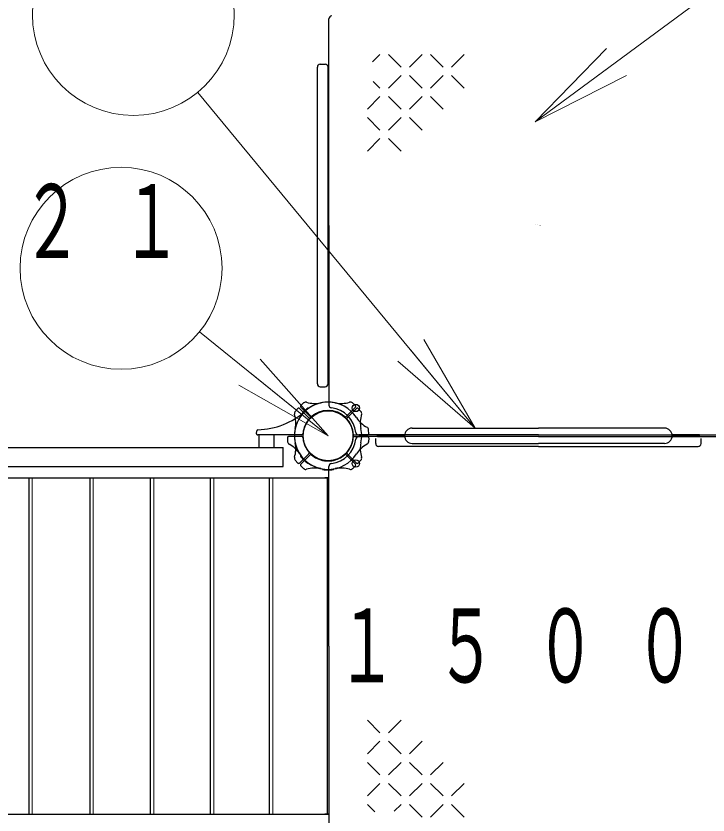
# Model space of a CAD drawing. Units: millimetres on the paper, scale 1:60. Extents: x -571 to 0, y -594 to 267.
# Drawn here: x -257.43 to -236.86, y 162.39 to 186.13 of the extents above; entities that cross this region are included whole.
import ezdxf

# ---------------------------------------------------------------- set-up
doc = ezdxf.new("R2010")
doc.units = ezdxf.units.MM
doc.layers.add('1_60', color=7, linetype='Continuous', lineweight=25)
doc.styles.add('ＭＳ ゴシック', font='')
doc.styles.get('ＭＳ ゴシック').set_extended_font_data('MS Gothic')

msp = doc.modelspace()

# ---------------------------------------------------------------- linework, layer by layer
at = {"layer": '1_60', "lineweight": 13}
for p, q in [((-241.995, 182.985), (-217.878, 200.833)), ((-246.831, 184.769), (-246.608, 184.991)), ((-245.983, 184.616), (-246.358, 184.991)), ((-245.733, 184.616), (-245.358, 184.991)), ((-244.733, 184.616), (-245.108, 184.991)), ((-244.483, 184.616), (-244.108, 184.991)), ((-241.995, 182.985), (-239.881, 185.171)), ((-241.995, 182.985), (-239.584, 184.769)), ((-246.358, 183.991), (-245.983, 184.366)), ((-245.358, 183.991), (-245.733, 184.366)), ((-245.108, 183.991), (-244.733, 184.366)), ((-244.108, 183.991), (-244.483, 184.366)), ((-239.287, 184.367), (-241.995, 182.985)), ((-246.608, 183.991), (-246.808, 184.191)), ((-243.776, 173.886), (-252.025, 183.865)), ((-246.983, 183.366), (-246.608, 183.741)), ((-245.983, 183.366), (-246.358, 183.741)), ((-245.733, 183.366), (-245.358, 183.741)), ((-244.733, 183.366), (-245.108, 183.741)), ((-246.608, 182.741), (-246.983, 183.116)), ((-246.358, 182.741), (-245.983, 183.116)), ((-245.358, 182.741), (-245.733, 183.116)), ((-246.983, 182.116), (-246.608, 182.491)), ((-245.983, 182.116), (-246.358, 182.491)), ((-248.151, 173.659), (-251.97, 176.75)), ((-245.302, 176.517), (-243.776, 173.886)), ((-243.776, 173.886), (-245.688, 176.198)), ((-250.169, 175.935), (-248.151, 173.659)), ((-243.776, 173.886), (-246.073, 175.88)), ((-248.151, 173.659), (-250.483, 175.547)), ((-248.151, 173.659), (-250.798, 175.158)), ((-256.947, 162.409), (-256.947, 172.409)), ((-255.129, 162.409), (-255.129, 172.409)), ((-253.327, 162.409), (-253.327, 172.409)), ((-251.546, 162.409), (-251.546, 172.409)), ((-249.791, 162.409), (-249.791, 172.409)), ((-246.608, 164.828), (-246.983, 165.203)), ((-245.983, 165.203), (-246.358, 164.828)), ((-246.608, 164.578), (-246.983, 164.203)), ((-245.983, 164.203), (-246.358, 164.578)), ((-245.358, 164.578), (-245.733, 164.203)), ((-246.608, 163.578), (-246.983, 163.953)), ((-245.983, 163.953), (-246.358, 163.578)), ((-245.358, 163.578), (-245.733, 163.953)), ((-244.733, 163.953), (-245.108, 163.578)), ((-246.608, 163.328), (-246.983, 162.953)), ((-245.983, 162.953), (-246.358, 163.328)), ((-245.358, 163.328), (-245.733, 162.953)), ((-244.733, 162.953), (-245.108, 163.328)), ((-244.108, 163.328), (-244.483, 162.953)), ((-246.76, 162.48), (-246.983, 162.703)), ((-245.983, 162.703), (-246.183, 162.503)), ((-245.358, 162.328), (-245.733, 162.703)), ((-244.733, 162.703), (-245.108, 162.328)), ((-244.108, 162.328), (-244.483, 162.703))]:
    msp.add_line(p, q, dxfattribs=at)
at = {"layer": '1_60', "color": 4}
for p, q in [((-248.126, 179.909), (-248.126, 186.051)), ((-248.126, 179.909), (-248.126, 174.57)), ((-241.901, 173.684), (-247.241, 173.684)), ((-241.901, 173.634), (-247.241, 173.634)), ((-241.901, 173.684), (-236.561, 173.684)), ((-241.901, 173.634), (-236.561, 173.634)), ((-248.126, 167.409), (-248.126, 172.749)), ((-248.126, 167.409), (-248.126, 162.069))]:
    msp.add_line(p, q, dxfattribs=at)
at = {"layer": '1_60'}
for p, q in [((-248.468, 175.201), (-248.468, 184.618)), ((-248.385, 184.701), (-248.235, 184.701)), ((-248.151, 175.201), (-248.151, 184.618)), ((-248.385, 175.118), (-248.235, 175.118)), ((-248.731, 174.474), (-248.733, 174.476)), ((-248.967, 174.239), (-248.968, 174.241)), ((-245.651, 173.886), (-241.901, 173.886)), ((-238.151, 173.886), (-241.901, 173.886)), ((-250.211, 173.684), (-250.211, 173.309)), ((-249.758, 173.684), (-249.758, 173.309)), ((-246.685, 173.633), (-246.685, 173.686)), ((-246.685, 173.686), (-245.877, 173.686)), ((-246.685, 173.633), (-245.877, 173.633)), ((-237.118, 173.686), (-237.926, 173.686)), ((-237.118, 173.633), (-237.926, 173.633)), ((-237.118, 173.633), (-237.118, 173.686)), ((-246.735, 173.426), (-246.735, 173.576)), ((-245.651, 173.433), (-241.901, 173.433)), ((-238.151, 173.433), (-241.901, 173.433)), ((-237.068, 173.426), (-237.068, 173.576)), ((-271.812, 173.309), (-249.49, 173.309)), ((-249.49, 172.743), (-249.49, 173.309)), ((-241.901, 173.343), (-246.651, 173.343)), ((-241.901, 173.343), (-237.151, 173.343)), ((-248.967, 173.08), (-248.968, 173.078)), ((-271.812, 172.743), (-249.49, 172.743)), ((-248.731, 172.844), (-248.733, 172.842)), ((-248.318, 172.673), (-248.318, 172.671)), ((-247.984, 172.673), (-247.984, 172.671)), ((-273.151, 172.409), (-248.151, 172.409)), ((-257.037, 162.409), (-257.037, 172.409)), ((-255.223, 162.409), (-255.223, 172.409)), ((-253.424, 162.409), (-253.424, 172.409)), ((-251.645, 162.409), (-251.645, 172.409)), ((-249.892, 162.409), (-249.892, 172.409)), ((-248.151, 172.409), (-248.251, 172.409)), ((-248.17, 162.409), (-248.17, 172.409)), ((-273.151, 162.409), (-248.151, 162.409)), ((-248.151, 162.409), (-248.251, 162.409))]:
    msp.add_line(p, q, dxfattribs=at)
at = {"layer": '1_60', "color": 2}
for p, q in [((-248.963, 174.555), (-248.867, 174.644)), ((-247.34, 174.555), (-247.436, 174.644)), ((-249.047, 174.471), (-249.137, 174.375)), ((-248.722, 174.194), (-248.999, 174.472)), ((-248.686, 174.229), (-248.964, 174.507)), ((-247.617, 174.229), (-247.339, 174.507)), ((-247.581, 174.194), (-247.304, 174.472)), ((-247.256, 174.471), (-247.166, 174.375)), ((-246.944, 173.719), (-246.948, 173.84)), ((-250.275, 173.719), (-250.271, 173.807)), ((-248.932, 173.684), (-250.242, 173.684)), ((-249.358, 173.6), (-249.354, 173.479)), ((-248.932, 173.634), (-249.325, 173.634)), ((-247.37, 173.684), (-246.977, 173.684)), ((-247.37, 173.634), (-246.977, 173.634)), ((-246.944, 173.6), (-246.948, 173.469)), ((-248.722, 173.125), (-248.999, 172.847)), ((-247.581, 173.125), (-247.304, 172.847)), ((-249.047, 172.848), (-249.13, 172.937)), ((-248.686, 173.089), (-248.964, 172.812)), ((-247.617, 173.089), (-247.339, 172.812)), ((-247.256, 172.848), (-247.173, 172.937)), ((-248.963, 172.764), (-248.874, 172.681)), ((-247.34, 172.764), (-247.429, 172.681))]:
    msp.add_line(p, q, dxfattribs=at)
at = {"layer": '1_60', "lineweight": 13}
for centre in [(-253.937, 186.177), (-254.302, 178.637)]:
    msp.add_circle(centre, 3, dxfattribs=at)
at = {"layer": '1_60'}
for centre, radius in [((-247.327, 174.484), 0.108), ((-248.151, 173.659), 0.743), ((-247.327, 172.834), 0.108)]:
    msp.add_circle(centre, radius, dxfattribs=at)
at = {"layer": '1_60', "color": 4}
for centre, start, end in [((-248.043, 186.051), 90, 180), ((-248.043, 174.57), 180, 263.2128), ((-247.241, 173.768), 186.7872, 270), ((-247.241, 173.551), 90, 173.2128), ((-248.043, 172.749), 96.7872, 180)]:
    msp.add_arc(centre, 0.0833, start, end, dxfattribs=at)
at = {"layer": '1_60'}
for centre, radius, start, end in [((-248.385, 184.618), 0.0833, 90, 180), ((-248.235, 184.618), 0.0833, 0, 90), ((-248.385, 175.201), 0.0833, 180, 270), ((-248.235, 175.201), 0.0833, 270, 0), ((-248.151, 173.659), 1.017, 135, 143.6269), ((-248.151, 173.659), 1.017, 126.3731, 135), ((-248.745, 174.465), 0.0167, 45, 126.3731), ((-248.151, 173.659), 0.833, 6.7872, 83.2128), ((-248.957, 174.252), 0.0167, 143.6269, 225), ((-245.651, 173.659), 0.227, 90, 270), ((-238.151, 173.659), 0.227, 270, 90), ((-248.151, 173.659), 0.833, 276.7872, 353.2128), ((-246.651, 173.426), 0.0833, 180, 270), ((-237.151, 173.426), 0.0833, 270, 0), ((-248.957, 173.066), 0.0167, 135, 216.3731), ((-248.151, 173.659), 1.017, 216.3731, 225), ((-248.151, 173.659), 1.017, 225, 233.6269), ((-248.745, 172.854), 0.0167, 233.6269, 315), ((-248.301, 172.671), 0.0167, 180, 261.3731), ((-248.151, 173.659), 1.017, 261.3731, 270), ((-248.151, 173.659), 1.017, 270, 278.6269), ((-248.001, 172.671), 0.0167, 278.6269, 0)]:
    msp.add_arc(centre, radius, start, end, dxfattribs=at)
at = {"layer": '1_60', "color": 2}
for centre, radius, start, end in [((-248.94, 174.531), 0.0333, 133, 225), ((-248.817, 174.577), 0.0833, 72.4588, 133), ((-248.151, 173.659), 1, 77.7272, 135), ((-248.151, 173.659), 1, 90, 132.2172), ((-248.541, 175.451), 0.833, 252.4588, 282.2728), ((-248.151, 173.659), 1, 88.5675, 102.2728), ((-248.151, 173.659), 1, 32.7272, 90), ((-247.762, 175.451), 0.833, 257.7272, 287.5412), ((-247.485, 174.577), 0.0833, 47, 107.5412), ((-247.363, 174.531), 0.0333, 315, 47), ((-250.279, 176.005), 2.167, 271.0842, 312.2172), ((-249.069, 174.325), 0.0833, 137, 197.5412), ((-248.151, 173.659), 1, 135, 192.2728), ((-249.023, 174.448), 0.0333, 45, 137), ((-248.151, 173.659), 0.75, 90, 175.7293), ((-248.151, 173.659), 0.75, 49.2707, 135), ((-248.151, 173.659), 0.75, 45, 130.7293), ((-248.151, 173.659), 0.75, 4.2707, 90), ((-247.28, 174.448), 0.0333, 43, 135), ((-247.234, 174.325), 0.0833, 342.4588, 43), ((-249.943, 174.049), 0.833, 347.7272, 17.5412), ((-248.151, 173.659), 0.75, 135, 220.7293), ((-248.151, 173.659), 0.75, 139.2707, 225), ((-248.745, 174.17), 0.0333, 319.2707, 45), ((-248.663, 174.253), 0.0333, 225, 310.7293), ((-247.64, 174.253), 0.0333, 229.2707, 315), ((-248.151, 173.659), 0.75, 319.2707, 45), ((-248.151, 173.659), 0.75, 315, 40.7293), ((-247.558, 174.17), 0.0333, 135, 220.7293), ((-246.609, 174.651), 0.833, 212.7272, 242.5412), ((-246.36, 174.049), 0.833, 162.4588, 192.2728), ((-250.237, 173.805), 0.0333, 91.0841, 177), ((-248.151, 173.659), 1, 167.7272, 225), ((-248.151, 173.659), 1, 358.5675, 12.2728), ((-247.031, 173.837), 0.0833, 2, 62.5412), ((-247.031, 173.837), 0.0833, 2, 62.5412), ((-250.242, 173.718), 0.0333, 177, 270), ((-249.325, 173.601), 0.0333, 90, 182), ((-248.932, 173.718), 0.0333, 270, 355.7293), ((-248.932, 173.601), 0.0333, 4.2707, 90), ((-248.151, 173.659), 0.75, 184.2707, 270), ((-248.151, 173.659), 0.75, 270, 355.7293), ((-247.37, 173.718), 0.0333, 184.2707, 270), ((-247.37, 173.601), 0.0333, 90, 175.7293), ((-248.151, 173.659), 1, 347.7272, 1.4325), ((-246.977, 173.718), 0.0333, 270, 2), ((-246.977, 173.601), 0.0333, 358, 90), ((-249.271, 173.482), 0.0833, 182, 242.5412), ((-249.693, 172.668), 0.833, 32.7272, 62.5412), ((-249.943, 173.27), 0.833, 342.4588, 12.2728), ((-246.609, 172.668), 0.833, 117.4588, 147.2728), ((-246.36, 173.27), 0.833, 167.7272, 197.5412), ((-247.031, 173.482), 0.0833, 297.4588, 358), ((-248.151, 173.659), 1, 212.7272, 270), ((-248.745, 173.148), 0.0333, 315, 40.7293), ((-248.151, 173.659), 0.75, 225, 310.7293), ((-248.151, 173.659), 0.75, 229.2707, 315), ((-248.151, 173.659), 1, 270, 327.2728), ((-247.558, 173.148), 0.0333, 139.2707, 225), ((-249.069, 172.993), 0.0833, 162.4588, 223), ((-248.151, 173.659), 1, 225, 282.2728), ((-248.663, 173.066), 0.0333, 49.2707, 135), ((-247.64, 173.066), 0.0333, 45, 130.7293), ((-247.234, 172.993), 0.0833, 317, 17.5412), ((-249.023, 172.871), 0.0333, 223, 315), ((-248.94, 172.788), 0.0333, 135, 227), ((-248.817, 172.742), 0.0833, 227, 287.5412), ((-248.541, 171.868), 0.833, 77.7272, 107.5412), ((-248.151, 173.659), 1, 257.7272, 271.4325), ((-247.762, 171.868), 0.833, 72.4588, 102.2728), ((-247.485, 172.742), 0.0833, 252.4588, 313), ((-247.363, 172.788), 0.0333, 313, 45), ((-247.28, 172.871), 0.0333, 225, 317)]:
    msp.add_arc(centre, radius, start, end, dxfattribs=at)

# ---------------------------------------------------------------- texts
at = {"layer": '1_60', "style": 'ＭＳ ゴシック'}
for s, insert, char_height, attachment_point in [('\\T1.64;\\W0.6;２１', (-254.302, 181.137), 2.199, 2), ('\\T1.64;\\W0.6;１８００', (-242.001, 179.909), 0.03666, 4), ('\\T1.64;\\W0.6;１５００', (-247.901, 167.409), 2.199, 4)]:
    msp.add_mtext(s, dxfattribs=dict(at, insert=insert, char_height=char_height, attachment_point=attachment_point))

doc.saveas('drawing.dxf')
